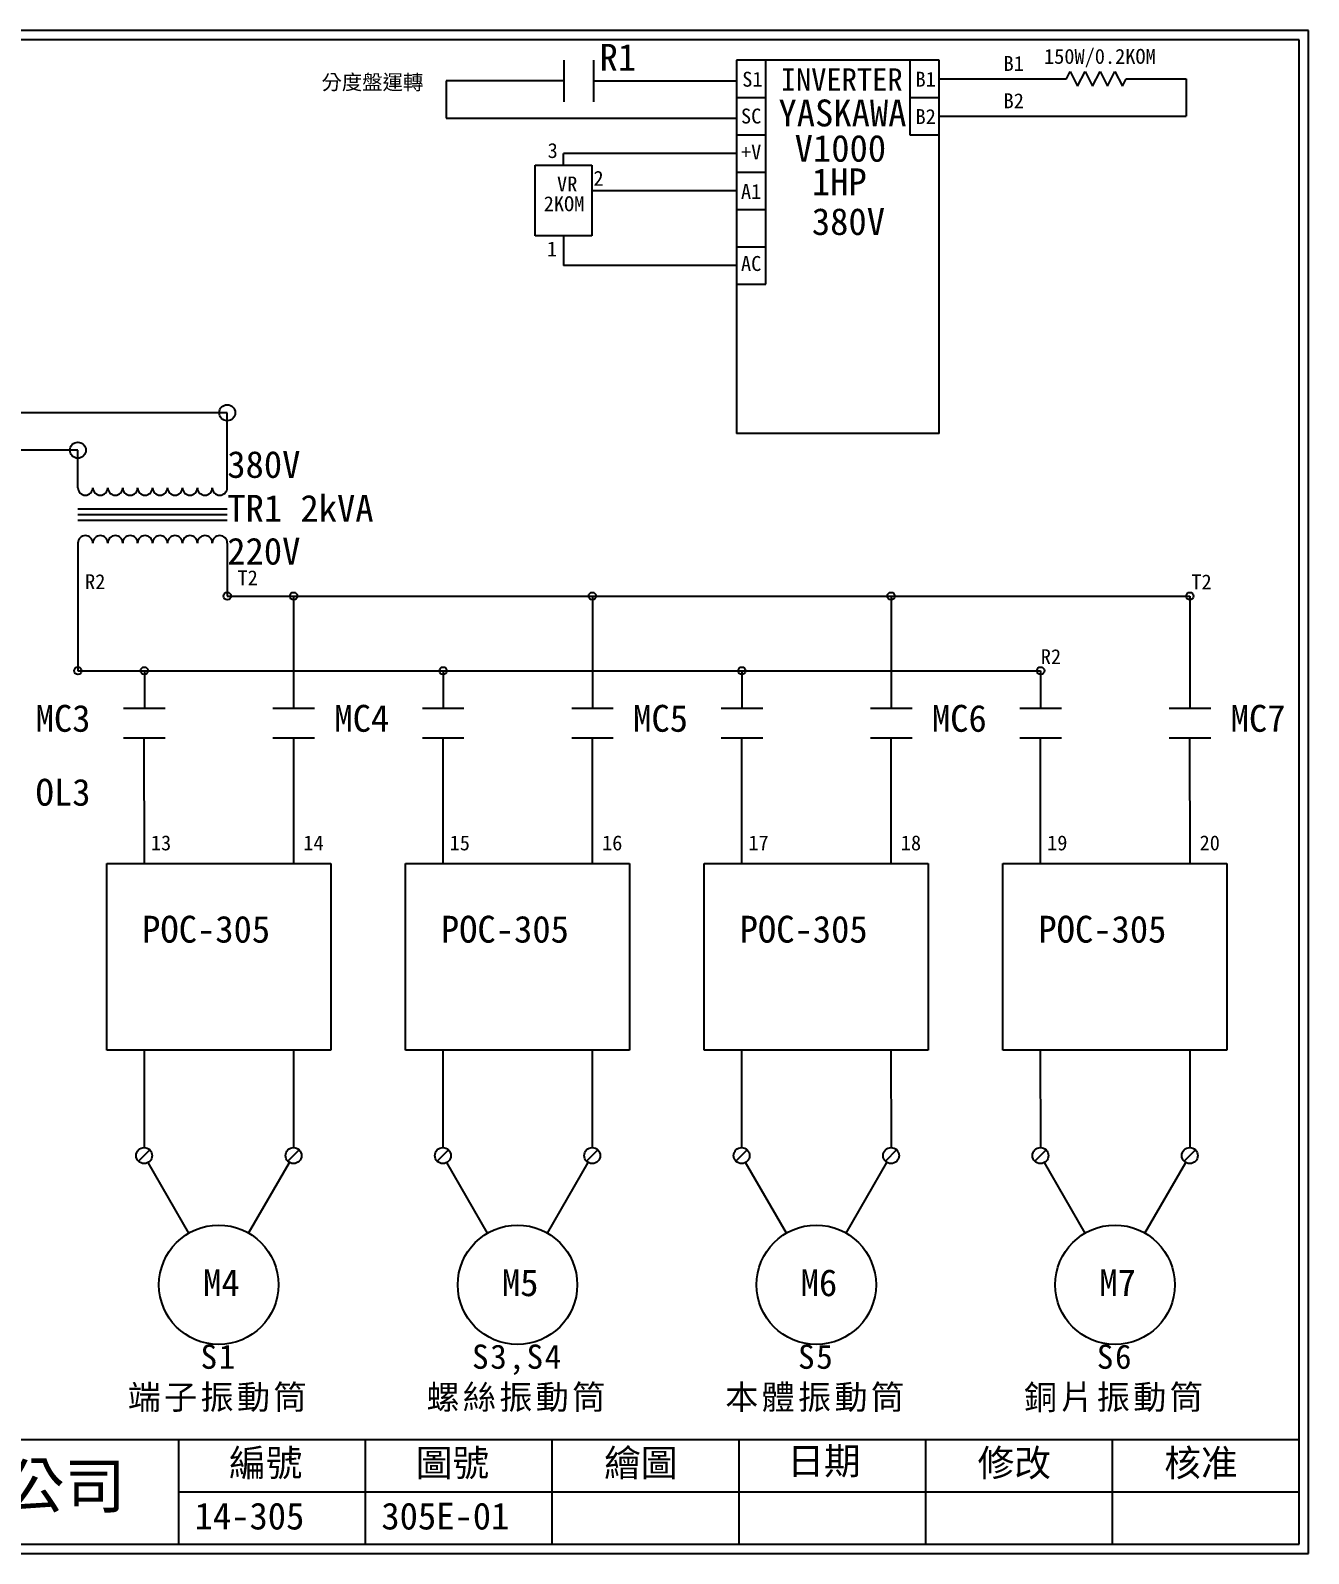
# Model space of a CAD drawing. Extents: x 10 to 297, y 3 to 207.
# Drawn here: x 125.9 to 297, y 3 to 207 of the extents above; entities that cross this region are included whole.
import ezdxf

# ---------------------------------------------------------------- set-up
doc = ezdxf.new("R2010")
doc.units = 0
doc.layers.get('0').update_dxf_attribs({"linetype": 'CONTINUOUS'})
doc.layers.add('圖框層', color=7, linetype='CONTINUOUS')
doc.layers.add('標尺寸層', color=3, linetype='CONTINUOUS')
doc.styles.add('STSL', font='kaiu.ttf')
doc.styles.add('標楷體', font='kaiu.ttf')

msp = doc.modelspace()

# ---------------------------------------------------------------- linework, layer by layer
for p, q in [((247.55, 202.99), (220.4, 202.99)), ((220.4, 202.99), (220.4, 152.99)), ((220.4, 202.99), (220.4, 192.99)), ((220.4, 202.99), (220.4, 197.99)), ((224.35, 197.99), (224.35, 202.99)), ((243.61, 202.99), (243.61, 197.99)), ((247.55, 152.99), (247.55, 202.99)), ((247.55, 197.99), (247.55, 202.99)), ((197.3, 200.21), (181.53, 200.21)), ((181.53, 200.21), (181.53, 195.21)), ((201.27, 200.21), (220.4, 200.21)), ((247.55, 200.49), (264.58, 200.49)), ((264.58, 200.49), (265.08, 201.49)), ((265.08, 201.49), (266.08, 199.49)), ((266.08, 199.49), (267.08, 201.49)), ((267.08, 201.49), (268.08, 199.49)), ((268.08, 199.49), (269.08, 201.49)), ((269.08, 201.49), (270.08, 199.49)), ((270.08, 199.49), (271.08, 201.49)), ((271.08, 201.49), (272.08, 199.49)), ((272.08, 199.49), (272.58, 200.49)), ((272.58, 200.49), (280.62, 200.49)), ((280.62, 200.49), (280.62, 195.49)), ((220.4, 197.99), (224.35, 197.99)), ((224.35, 192.99), (224.35, 197.99)), ((243.61, 197.99), (247.55, 197.99)), ((243.61, 197.99), (243.61, 192.99)), ((247.55, 192.99), (247.55, 197.99)), ((181.53, 195.21), (220.4, 195.21)), ((247.55, 195.49), (280.62, 195.49)), ((220.4, 192.99), (224.35, 192.99)), ((224.35, 187.99), (224.35, 192.99)), ((243.61, 192.99), (247.55, 192.99)), ((197.26, 188.94), (197.26, 190.49)), ((220.4, 190.49), (197.26, 190.49)), ((193.46, 188.94), (201.05, 188.94)), ((193.46, 179.48), (193.46, 188.94)), ((201.05, 188.94), (201.05, 179.48)), ((220.4, 187.99), (224.35, 187.99)), ((224.35, 182.99), (224.35, 187.99)), ((220.4, 185.49), (201.05, 185.49)), ((220.4, 182.99), (224.35, 182.99)), ((224.35, 177.99), (224.35, 182.99)), ((201.05, 179.48), (193.46, 179.48)), ((197.26, 179.48), (197.26, 175.49)), ((220.4, 177.99), (224.35, 177.99)), ((224.35, 172.99), (224.35, 177.99)), ((220.4, 175.49), (197.26, 175.49)), ((220.4, 172.99), (224.35, 172.99)), ((247.55, 152.99), (220.4, 152.99)), ((161.11, 131.22), (161.12, 116.22)), ((201.11, 131.22), (201.12, 116.22)), ((241.11, 131.22), (241.12, 116.22)), ((281.11, 131.22), (281.12, 116.22)), ((141.13, 121.22), (141.13, 116.22)), ((181.13, 121.22), (181.13, 116.22)), ((221.13, 121.22), (221.13, 116.22)), ((261.13, 121.22), (261.13, 116.22)), ((161.09, 70.43), (161.1, 57.36)), ((201.09, 70.43), (201.1, 57.36)), ((241.09, 70.43), (241.1, 57.36)), ((281.09, 70.43), (281.1, 57.36)), ((141.85, 57.05), (140.34, 55.53)), ((147.09, 45.92), (141.63, 55.36)), ((155.09, 45.92), (160.55, 55.37)), ((161.85, 57.05), (160.34, 55.53)), ((181.85, 57.05), (180.34, 55.53)), ((187.09, 45.92), (181.63, 55.36)), ((195.09, 45.92), (200.55, 55.37)), ((201.85, 57.05), (200.34, 55.53)), ((221.85, 57.05), (220.34, 55.53)), ((227.09, 45.92), (221.63, 55.36)), ((235.09, 45.92), (240.55, 55.37)), ((241.85, 57.05), (240.34, 55.53)), ((261.85, 57.05), (260.34, 55.53)), ((267.09, 45.92), (261.63, 55.36)), ((275.09, 45.92), (280.55, 55.37)), ((281.85, 57.05), (280.34, 55.53))]:
    msp.add_line(p, q)
for centre, radius in [((152.23, 155.77), 1.07), ((132.23, 150.76), 1.07), ((141.1, 56.29), 1.07), ((161.1, 56.29), 1.07), ((181.1, 56.29), 1.07), ((201.1, 56.29), 1.07), ((221.1, 56.29), 1.07), ((241.1, 56.29), 1.07), ((261.1, 56.29), 1.07), ((281.1, 56.29), 1.07), ((151.09, 38.99), 8), ((191.09, 38.99), 8), ((231.09, 38.99), 8), ((271.09, 38.99), 8)]:
    msp.add_circle(centre, radius)
at = {"layer": '圖框層', "color": 7}
for p, q in [((297, 206.97), (10, 206.97)), ((297, 3), (297, 206.97)), ((295.75, 205.72), (11.25, 205.72)), ((295.75, 4.25), (295.75, 205.72)), ((11.25, 18.25), (295.75, 18.25)), ((145.75, 4.25), (145.75, 18.25)), ((170.75, 4.25), (170.75, 18.25)), ((195.75, 4.25), (195.75, 18.25)), ((220.75, 4.25), (220.75, 18.25)), ((245.75, 4.25), (245.75, 18.25)), ((270.75, 4.25), (270.75, 18.25)), ((145.75, 11.25), (295.75, 11.25)), ((11.25, 4.25), (295.75, 4.25)), ((10, 3), (297, 3))]:
    msp.add_line(p, q, dxfattribs=at)
at = {"layer": '標尺寸層', "color": 7}
for p, q in [((197.3, 202.99), (197.3, 197.42)), ((201.27, 202.99), (201.27, 197.42)), ((152.23, 155.77), (41.1, 155.77)), ((152.23, 145.73), (152.23, 155.76)), ((152.23, 154.7), (152.23, 154.63)), ((132.23, 150.76), (21.11, 150.69)), ((132.23, 145.73), (132.23, 150.76)), ((132.23, 149.69), (132.23, 149.62)), ((142.23, 142.84), (132.23, 142.84)), ((152.23, 142.84), (142.23, 142.84)), ((142.23, 142.11), (132.23, 142.11)), ((142.23, 141.34), (132.23, 141.34)), ((152.23, 142.11), (142.23, 142.11)), ((152.23, 141.34), (142.23, 141.34)), ((132.23, 138.33), (132.23, 121.22)), ((152.23, 138.33), (152.23, 131.22)), ((152.23, 131.22), (201.12, 131.22)), ((201.11, 131.22), (241.12, 131.22)), ((241.11, 131.22), (281.12, 131.22)), ((132.23, 121.22), (181.13, 121.22)), ((181.14, 121.22), (221.13, 121.22)), ((221.14, 121.22), (261.13, 121.22)), ((138.35, 116.22), (143.92, 116.22)), ((158.35, 116.22), (163.92, 116.22)), ((178.35, 116.22), (183.92, 116.22)), ((198.35, 116.22), (203.92, 116.22)), ((218.35, 116.22), (223.92, 116.22)), ((238.35, 116.22), (243.92, 116.22)), ((258.35, 116.22), (263.92, 116.22)), ((278.35, 116.22), (283.92, 116.22)), ((138.35, 112.24), (143.92, 112.24)), ((141.08, 112.24), (141.09, 95.42)), ((158.35, 112.24), (163.92, 112.24)), ((161.08, 112.24), (161.09, 95.43)), ((178.35, 112.24), (183.92, 112.24)), ((181.08, 112.24), (181.09, 95.42)), ((198.35, 112.24), (203.92, 112.24)), ((201.08, 112.24), (201.09, 95.43)), ((218.35, 112.24), (223.92, 112.24)), ((221.08, 112.24), (221.09, 95.42)), ((238.35, 112.24), (243.92, 112.24)), ((241.08, 112.24), (241.09, 95.43)), ((258.35, 112.24), (263.92, 112.24)), ((261.08, 112.24), (261.09, 95.42)), ((278.35, 112.24), (283.92, 112.24)), ((281.08, 112.24), (281.09, 95.43)), ((136.09, 95.42), (161.08, 95.43)), ((136.09, 70.42), (136.09, 95.42)), ((161.08, 95.43), (166.08, 95.43)), ((166.08, 95.43), (166.08, 70.43)), ((176.09, 70.42), (176.08, 95.42)), ((176.09, 95.42), (201.08, 95.43)), ((201.08, 95.43), (206.08, 95.43)), ((206.08, 95.43), (206.08, 70.43)), ((216.09, 70.42), (216.08, 95.42)), ((216.09, 95.42), (241.08, 95.43)), ((241.08, 95.43), (246.08, 95.43)), ((246.08, 95.43), (246.08, 70.43)), ((256.09, 70.42), (256.08, 95.42)), ((256.09, 95.42), (281.08, 95.43)), ((281.08, 95.43), (286.08, 95.43)), ((286.08, 95.43), (286.08, 70.43)), ((141.09, 70.42), (136.09, 70.42)), ((166.08, 70.43), (141.09, 70.42)), ((141.09, 70.42), (141.1, 57.36)), ((181.09, 70.42), (176.09, 70.42)), ((206.08, 70.43), (181.09, 70.42)), ((181.09, 70.42), (181.1, 57.36)), ((221.09, 70.42), (216.09, 70.42)), ((246.08, 70.43), (221.09, 70.42)), ((221.09, 70.42), (221.1, 57.36)), ((261.09, 70.42), (256.09, 70.42)), ((286.08, 70.43), (261.09, 70.42)), ((261.09, 70.42), (261.1, 57.36))]:
    msp.add_line(p, q, dxfattribs=at)
for centre in [(152.23, 131.22), (161.11, 131.22), (201.11, 131.22), (241.11, 131.22), (281.11, 131.22), (132.23, 121.22), (141.13, 121.22), (181.13, 121.22), (221.13, 121.22), (261.13, 121.22)]:
    msp.add_circle(centre, 0.5, dxfattribs=at)
for centre, start, end in [((133.23, 145.73), 180, 0), ((135.23, 145.73), 180, 0), ((137.23, 145.73), 180, 0), ((139.23, 145.73), 180, 0), ((141.23, 145.73), 180, 0), ((143.23, 145.73), 180, 0), ((145.23, 145.73), 180, 0), ((147.23, 145.73), 180, 0), ((149.23, 145.73), 180, 0), ((151.23, 145.73), 180, 0), ((133.23, 138.33), 0, 180), ((135.23, 138.33), 0, 180), ((137.23, 138.33), 0, 180), ((139.23, 138.33), 0, 180), ((141.23, 138.33), 0, 180), ((143.23, 138.33), 0, 180), ((145.23, 138.33), 0, 180), ((147.23, 138.33), 0, 180), ((149.23, 138.33), 0, 180), ((151.23, 138.33), 0, 180)]:
    msp.add_arc(centre, 1, start, end, dxfattribs=at)

# ---------------------------------------------------------------- texts
at = {"color": 0, "char_height": 3.25, "width": 24.1454, "attachment_point": 2, "style": '標楷體'}
for s, insert in [('{\\T1.1;S1\\P端子振動筒}', (151.09, 30.99)), ('{\\T1.1;S3,S4\\P螺絲振動筒}', (191.09, 30.99)), ('{\\T1.1;S5\\P本體振動筒}', (231.09, 30.99)), ('{\\T1.1;S6\\P銅片振動筒}', (271.09, 30.99))]:
    msp.add_mtext(s, dxfattribs=dict(at, insert=insert))
at = {"layer": '圖框層', "color": 4, "style": 'STSL'}
for s, height, p in [('R1', 3.6, (202.07, 201.57)), ('150W/0.2KOM', 2, (261.58, 202.5)), ('B1', 2, (256.17, 201.55)), ('分度盤運轉', 2, (164.84, 199.04)), ('S1', 2, (221.18, 199.44)), ('INVERTER', 3, (226.33, 198.9)), ('B1', 2, (244.38, 199.44)), ('B2', 2, (256.17, 196.55)), ('SC', 2, (221.01, 194.51)), ('YASKAWA', 3.6, (226.03, 194.12)), ('B2', 2, (244.38, 194.44)), ('3', 2, (195.12, 189.89)), ('V1000', 3.6, (228.2, 189.39)), ('+V', 2, (221.01, 189.69)), ('2', 2, (201.26, 186.17)), ('1HP', 3.6, (230.5, 184.9)), ('VR', 2, (196.38, 185.41)), ('A1', 2, (221.01, 184.41)), ('2KOM', 2, (194.6, 182.76)), ('380V', 3.6, (230.5, 179.58)), ('1', 2, (195.02, 176.71)), ('AC', 2, (221.01, 174.76)), ('380V', 3.6, (152.23, 147.05)), ('TR1 2kVA', 3.6, (152.23, 141.18)), ('220V', 3.6, (152.23, 135.44)), ('T2', 2, (153.6, 132.67)), ('R2', 2, (133.19, 132.15)), ('T2', 2, (281.31, 132.12)), ('R2', 2, (261.15, 122.11)), ('MC3', 3.6, (126.57, 113.05)), ('MC4', 3.6, (166.57, 113.05)), ('MC5', 3.6, (206.57, 113.05)), ('MC6', 3.6, (246.57, 113.05)), ('MC7', 3.6, (286.57, 113.05)), ('OL3', 3.6, (126.57, 103.15)), ('13', 2, (142, 97.17)), ('14', 2, (162.41, 97.17)), ('15', 2, (182, 97.17)), ('16', 2, (202.41, 97.17)), ('17', 2, (222, 97.17)), ('18', 2, (242.41, 97.17)), ('19', 2, (262, 97.17)), ('20', 2, (282.41, 97.17)), ('POC-305', 3.6, (140.83, 84.81)), ('POC-305', 3.6, (180.83, 84.81)), ('POC-305', 3.6, (220.83, 84.81)), ('POC-305', 3.6, (260.83, 84.81)), ('M4', 3.6, (149, 37.47)), ('M5', 3.6, (189, 37.47)), ('M6', 3.6, (229, 37.47)), ('M7', 3.6, (269, 37.47)), ('編號', 3.6, (152.47, 13.34)), ('圖號', 3.6, (177.47, 13.34)), ('繪圖', 3.6, (202.69, 13.34)), ('日期', 3.6, (227.22, 13.59)), ('修改', 3.6, (252.69, 13.34)), ('核准', 3.6, (277.69, 13.34)), ('泓陞自動化科技有限公司', 6, (48.6, 9.08)), ('14-305', 3.6, (147.86, 6.22)), ('305E-01', 3.6, (172.86, 6.22))]:
    msp.add_text(s, height=height, dxfattribs=at).set_placement(p)

doc.saveas('drawing.dxf')
